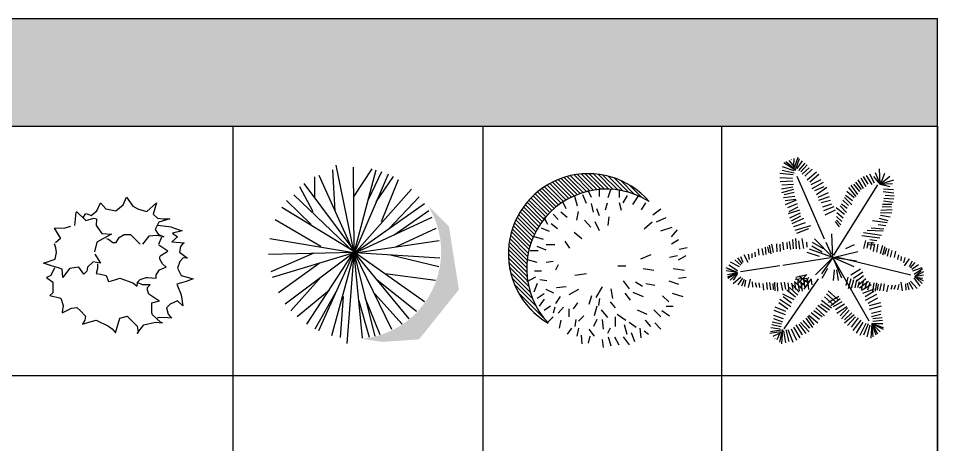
# Model space of a CAD drawing. Header units: inches. Extents: x 7658 to 73799, y 48 to 40262.
# Drawn here: x 64861 to 73799, y 36123 to 40262 of the extents above; entities that cross this region are included whole.
import ezdxf

# ---------------------------------------------------------------- set-up
doc = ezdxf.new("R2010")
doc.units = ezdxf.units.IN
doc.layers.add('www.cad-blocks.net', color=7, linetype='Continuous')
doc.styles.get("Standard").update_dxf_attribs({"font": 'arial.ttf'})

# ---------------------------------------------------------------- blocks, each defined once
blk = doc.blocks.new('A$C516926BB')
for p, q in [((0, 38.5194), (62.4121, 38.5194)), ((55.5585, 38.5194), (55.5585, 0)), ((57.9904, 38.5194), (57.9904, 0)), ((60.3118, 38.5194), (60.3118, 0)), ((62.4121, 38.5194), (62.4121, 0)), ((0, 36.0983), (62.4121, 36.0983))]:
    blk.add_line(p, q)
blk = doc.blocks.new('A$C4B1C7D34')
for p, q in [((0.5184, 1.1896), (0.5544, 1.2698)), ((0.5544, 1.2698), (0.6063, 1.2088)), ((0.7763, 1.2476), (0.8075, 1.3248)), ((0.8075, 1.3248), (0.8684, 1.2374)), ((1.0063, 1.1832), (1.0994, 1.2685)), ((1.0994, 1.2685), (1.0666, 1.1573)), ((0.3059, 1.0494), (0.3177, 1.1792)), ((0.3216, 1.1832), (0.4122, 1.0966)), ((0.382, 1.1183), (0.4122, 1.1635)), ((0.4161, 1.1635), (0.4642, 1.1444)), ((0.4642, 1.1444), (0.5184, 1.1896)), ((0.6063, 1.2088), (0.705, 1.1896)), ((0.705, 1.1896), (0.7763, 1.2476)), ((0.8684, 1.2374), (0.9255, 1.2063)), ((0.9255, 1.2063), (1.0063, 1.1832)), ((0.4122, 1.0966), (0.4882, 1.1186)), ((0.4882, 1.1186), (0.5168, 1.1142)), ((0.5168, 1.1142), (0.5123, 1.0477)), ((0.5243, 1.1315), (0.5243, 1.1315)), ((1.0666, 1.1573), (1.1087, 1.1186)), ((1.1208, 1.08), (1.0845, 1.0089)), ((1.1087, 1.1186), (1.1629, 1.1121)), ((1.2292, 1.1121), (1.1208, 1.08)), ((1.1629, 1.1121), (1.2292, 1.1121)), ((0.1051, 1.0218), (0.2114, 1.0258)), ((0.2114, 1.0258), (0.2654, 1.0411)), ((0.5123, 1.0477), (0.5665, 0.9702)), ((0.5123, 1.0477), (0.5123, 1.0477)), ((1.0845, 1.0089), (1.1147, 0.9637)), ((1.2462, 1.0325), (1.1075, 1.0484)), ((1.2462, 1.0325), (1.3477, 0.9953)), ((0.5785, 0.9185), (0.5184, 0.8863)), ((0.5665, 0.9702), (0.6629, 0.9637)), ((0.6629, 0.9637), (0.5785, 0.9185)), ((0.6329, 0.9121), (0.6147, 0.9185)), ((0.675, 0.8798), (0.6329, 0.9121)), ((0.7292, 0.925), (0.6991, 0.8798)), ((0.7834, 0.9573), (0.7292, 0.925)), ((0.8496, 0.9573), (0.7834, 0.9573)), ((0.9401, 0.8669), (0.8496, 0.9573)), ((1.0244, 0.9444), (0.9641, 0.8669)), ((1.1026, 0.9508), (1.0244, 0.9444)), ((1.1689, 0.9379), (1.1026, 0.9508)), ((1.1147, 0.9637), (1.1689, 0.9379)), ((1.1208, 0.8669), (1.1509, 0.9379)), ((0.1206, 0.8325), (0.1085, 0.8713)), ((0.1265, 0.7873), (0.1206, 0.8325)), ((0.5184, 0.8863), (0.4948, 0.7936)), ((0.6991, 0.8798), (0.675, 0.8798)), ((1.2087, 0.7979), (1.1219, 0.857)), ((1.3323, 0.8452), (1.3225, 0.7895)), ((1.3596, 0.8771), (1.3323, 0.8452)), ((0, 0.6841), (0.1145, 0.7229)), ((0.1145, 0.7229), (0.1265, 0.7873)), ((0.4988, 0.77), (0.5543, 0.6841)), ((1.1326, 0.7229), (1.1326, 0.7487)), ((1.1567, 0.6777), (1.1326, 0.7229)), ((1.1337, 0.7545), (1.2087, 0.7979)), ((1.3225, 0.7895), (1.4017, 0.7311)), ((1.3596, 0.7338), (1.3249, 0.6992)), ((1.4017, 0.7311), (1.3596, 0.7338)), ((0.0784, 0.6583), (0, 0.6841)), ((0.1085, 0.6389), (0.0723, 0.5614)), ((0.1446, 0.6389), (0.0784, 0.6583)), ((0.1808, 0.626), (0.1446, 0.6389)), ((0.1868, 0.5422), (0.1808, 0.626)), ((0.253, 0.6325), (0.1868, 0.5422)), ((0.3434, 0.6454), (0.253, 0.6325)), ((0.253, 0.6325), (0.253, 0.6325)), ((0.3434, 0.6454), (0.3434, 0.6454)), ((0.3917, 0.5743), (0.3434, 0.6454)), ((0.4278, 0.6454), (0.4217, 0.6066)), ((0.482, 0.697), (0.4278, 0.6454)), ((0.5543, 0.6841), (0.482, 0.697)), ((0.5241, 0.6325), (0.5121, 0.5808)), ((0.5241, 0.6777), (0.5241, 0.6325)), ((0.5543, 0.6841), (0.5543, 0.6841)), ((1.1265, 0.6195), (1.1567, 0.6325)), ((1.1929, 0.6454), (1.1567, 0.6777)), ((1.1567, 0.6325), (1.1929, 0.6454)), ((1.3249, 0.6992), (1.3026, 0.6329)), ((1.3026, 0.6329), (1.3398, 0.5613)), ((0.0723, 0.5614), (0.0301, 0.5422)), ((0.0301, 0.5422), (0.0904, 0.497)), ((0.4217, 0.6066), (0.3917, 0.5743)), ((0.5121, 0.5808), (0.5543, 0.5743)), ((0.5543, 0.5743), (0.6085, 0.5614)), ((0.6085, 0.5614), (0.6325, 0.5034)), ((0.9399, 0.5228), (1, 0.5422)), ((1, 0.5422), (1.012, 0.5422)), ((1.012, 0.5422), (1.0964, 0.5357)), ((1.0964, 0.5679), (1.1265, 0.6195)), ((1.0964, 0.5357), (1.0964, 0.5679)), ((1.3398, 0.5613), (1.4562, 0.5321)), ((0.0904, 0.497), (0.0904, 0.4259)), ((0.6325, 0.5034), (0.6627, 0.5099)), ((0.6627, 0.5099), (0.7048, 0.5228)), ((0.7048, 0.5228), (0.7411, 0.5357)), ((0.7411, 0.5357), (0.8676, 0.4905)), ((0.8676, 0.4905), (0.9097, 0.4582)), ((0.9097, 0.4582), (0.9157, 0.497)), ((0.9157, 0.497), (0.9399, 0.5228)), ((0.9639, 0.4711), (0.9218, 0.4905)), ((0.9699, 0.4711), (0.9639, 0.4711)), ((1.0362, 0.4711), (0.9699, 0.4711)), ((1.012, 0.4453), (1.0362, 0.4711)), ((1.3869, 0.5056), (1.2952, 0.479)), ((1.2952, 0.479), (1.3373, 0.3755)), ((1.4562, 0.5321), (1.3869, 0.5056)), ((0.0904, 0.3936), (0.0603, 0.3678)), ((0.0603, 0.3678), (0.1687, 0.342)), ((0.0904, 0.4259), (0.0904, 0.3936)), ((1.012, 0.4195), (1.012, 0.4453)), ((1.0242, 0.3807), (1.012, 0.4195)), ((1.1025, 0.3292), (1.0242, 0.3807)), ((1.3373, 0.3755), (1.3546, 0.2694)), ((0.1687, 0.342), (0.1929, 0.2711)), ((0.1929, 0.2711), (0.1808, 0.2065)), ((1.0542, 0.2969), (1.1265, 0.3163)), ((1.0542, 0.2), (1.0542, 0.2969)), ((1.1265, 0.3163), (1.1025, 0.3292)), ((1.2308, 0.2853), (1.1962, 0.2481)), ((1.3026, 0.3171), (1.2308, 0.2853)), ((1.3546, 0.2694), (1.3026, 0.3171)), ((0.1808, 0.2), (0.2711, 0.2452)), ((0.1808, 0.2065), (0.1808, 0.2)), ((0.2711, 0.2452), (0.3253, 0.2517)), ((0.3253, 0.2517), (0.3615, 0.2194)), ((0.3615, 0.2194), (0.4097, 0.1677)), ((1.0603, 0.1807), (1.0542, 0.2)), ((1.1385, 0.1096), (1.0603, 0.1807)), ((1.1962, 0.2481), (1.2135, 0.1871)), ((1.2135, 0.1871), (1.2457, 0.1473)), ((0.4037, 0.129), (0.3795, 0.0904)), ((0.3795, 0.0904), (0.4398, 0.1096)), ((0.4097, 0.1677), (0.4037, 0.129)), ((0.4398, 0.1096), (0.5121, 0.129)), ((0.5121, 0.129), (0.6325, 0.071)), ((0.5121, 0.129), (0.5121, 0.129)), ((0.6989, 0.0064), (0.7411, 0.1484)), ((0.7411, 0.1484), (0.8134, 0.1677)), ((0.8134, 0.1677), (0.9097, 0.071)), ((0.976, 0.0838), (1.0904, 0.1096)), ((1.0904, 0.1096), (1.1567, 0.1033)), ((1.1243, 0.1553), (1.1045, 0.15)), ((1.2085, 0.1526), (1.1243, 0.1553)), ((1.1567, 0.1033), (1.1385, 0.1096)), ((1.2457, 0.1473), (1.2085, 0.1526)), ((0.6325, 0.071), (0.6687, 0.0452)), ((0.6687, 0.0452), (0.6989, 0.0064)), ((0.9097, 0), (0.976, 0.0838)), ((0.9097, 0.071), (0.9218, 0.0129)), ((0.9218, 0.0129), (0.9097, 0))]:
    blk.add_line(p, q)
at = {"flags": 128}
for points in [[(0.1051, 1.0218), (0.1642, 0.9235), (0.116, 0.8807)], [(1.3477, 0.9953), (1.256, 0.9753), (1.3033, 0.9398), (1.2481, 0.8885), (1.3704, 0.8807)]]:
    blk.add_lwpolyline(points, dxfattribs=at)
at = {"width": 0.8, "flags": 9}
for tag, p in [('XSIZE', (0.6799, 0.8841)), ('YSIZE', (0.9515, 0.8645)), ('XSIZE', (0.5425, 0.7146)), ('YSIZE', (0.9292, 0.4846))]:
    blk.add_attdef(tag, p, '', height=0.000252, dxfattribs=at)
blk = doc.blocks.new('A$C71EB65EA')
h = blk.add_hatch(color=7)
h.dxf.hatch_style = 1
h.paths.add_polyline_path([(1.8504, 0.5238), (1.7535, 1.1384), (1.5467, 1.3448, -0.141701), (1.6778, 0.8915, -0.388478), (0.9038, 0.0457), (1.1065, 0.0162), (1.4623, 0.0404)])
for p, q in [((0.6534, 1.7318), (0.8279, 0.8811)), ((0.8218, 1.7138), (0.8287, 0.8905)), ((0.4487, 1.4178), (0.4487, 1.62)), ((0.4884, 1.6365), (0.8279, 0.8811)), ((0.6466, 1.2847), (0.6243, 1.6873)), ((0.8248, 1.4225), (1.006, 1.6956)), ((0.8287, 0.8668), (1.0453, 1.6862)), ((1.164, 1.6451), (0.8287, 0.8668)), ((0.9712, 1.3988), (1.101, 1.6694)), ((1.0464, 1.3751), (1.214, 1.6214)), ((0.4329, 1.28), (0.3028, 1.5235)), ((0.3425, 1.5543), (0.8485, 0.8762)), ((1.0979, 1.185), (1.2645, 1.5931)), ((0.828, 0.8859), (0.2454, 1.4436)), ((0.8287, 0.8668), (1.3893, 1.5005)), ((0.4131, 1.1565), (0.1737, 1.3903)), ((1.516, 1.3571), (0.8406, 0.8809)), ((1.1692, 1.1138), (1.4643, 1.4238)), ((0.1286, 1.3258), (0.8208, 0.9048)), ((1.2206, 1.0568), (1.5578, 1.2906)), ((0.5081, 0.9428), (0.0644, 1.2026)), ((0.8406, 0.8809), (1.5905, 1.2263)), ((1.2365, 0.938), (1.6307, 1.1192)), ((0.0113, 1.0189), (0.8248, 0.8857)), ((0.8446, 0.881), (1.657, 0.9992)), ((0.8248, 0.8857), (0, 0.8651)), ((0.4408, 0.8762), (0.0203, 0.6978)), ((0.8287, 0.881), (0.0347, 0.6428)), ((0.1624, 0.3867), (0.8239, 0.8809)), ((0.3726, 0.1868), (0.8169, 0.8668)), ((0.4884, 0.1256), (0.8279, 0.881)), ((0.6154, 0.077), (0.8287, 0.8573)), ((0.828, 0.8762), (0.7611, 0)), ((0.8287, 0.8857), (1.0329, 0.0726)), ((0.8287, 0.8762), (0.909, 0.0517)), ((0.8327, 0.8857), (1.3626, 0.2386)), ((1.1969, 0.1353), (0.8367, 0.8811)), ((1.516, 0.405), (0.8406, 0.8811)), ((1.6639, 0.8302), (0.8446, 0.881)), ((1.185, 0.862), (1.655, 0.7492)), ((0.4922, 0.7765), (0.0965, 0.4916)), ((0.512, 0.6482), (0.2179, 0.3192)), ((1.1336, 0.6815), (1.6244, 0.615)), ((1.0544, 0.6198), (1.4383, 0.3157)), ((0.5912, 0.52), (0.2775, 0.2603)), ((0.6585, 0.5057), (0.4506, 0.141)), ((0.7258, 0.4583), (0.695, 0.0597)), ((0.9356, 0.4487), (1.0831, 0.0868)), ((1.0346, 0.482), (1.2973, 0.1898)), ((0.8763, 0.4155), (0.9765, 0.0607))]:
    blk.add_line(p, q)
at = {"width": 0.8, "flags": 9}
for tag, p in [('YSIZE', (0.8209, 0.873)), ('XSIZE', (0.8261, 0.873)), ('XSIZE', (0.8325, 0.8788)), ('YSIZE', (0.8325, 0.8788))]:
    blk.add_attdef(tag, p, '', height=0.000333, dxfattribs=at)
blk = doc.blocks.new('A$C503A5A16')
at = {"color": 7}
for p, q in [((0.6137, 1.4601), (0.4558, 1.6181)), ((0.6412, 1.4728), (0.4838, 1.6301)), ((0.6695, 1.4846), (0.5127, 1.6413)), ((0.6987, 1.4954), (0.5427, 1.6515)), ((0.729, 1.5052), (0.5736, 1.6606)), ((0.7604, 1.5139), (0.6057, 1.6686)), ((0.7929, 1.5215), (0.639, 1.6754)), ((0.8267, 1.5279), (0.6736, 1.6809)), ((0.8618, 1.5328), (0.7097, 1.6849)), ((0.8985, 1.5362), (0.7474, 1.6873)), ((0.9368, 1.538), (0.7869, 1.6879)), ((0.9772, 1.5377), (0.8286, 1.6863)), ((1.0198, 1.5352), (0.8728, 1.6821)), ((1.0653, 1.5298), (0.9202, 1.6748)), ((1.1142, 1.521), (0.9717, 1.6634)), ((1.1678, 1.5075), (1.0289, 1.6464)), ((1.2281, 1.4872), (1.0948, 1.6205)), ((0.4666, 1.3667), (0.3054, 1.5279)), ((0.4892, 1.3842), (0.3285, 1.5449)), ((0.5125, 1.401), (0.3523, 1.5611)), ((0.5366, 1.417), (0.377, 1.5766)), ((0.5615, 1.4322), (0.4024, 1.5913)), ((0.5872, 1.4466), (0.4287, 1.6051)), ((1.2999, 1.4556), (1.1784, 1.577)), ((0.3649, 1.2679), (0.201, 1.4318)), ((0.3838, 1.2892), (0.2204, 1.4525)), ((0.4034, 1.3096), (0.2406, 1.4725)), ((0.4237, 1.3294), (0.2614, 1.4917)), ((0.4448, 1.3484), (0.283, 1.5102)), ((0.2969, 1.1755), (0.1308, 1.3417)), ((0.3128, 1.1998), (0.1472, 1.3653)), ((0.3294, 1.2233), (0.1644, 1.3882)), ((0.3468, 1.246), (0.1824, 1.4104)), ((0.2543, 1.0979), (0.0862, 1.2659)), ((0.2677, 1.1246), (0.1003, 1.292)), ((0.2819, 1.1505), (0.1151, 1.3172)), ((0.2195, 1.0124), (0.0493, 1.1826)), ((0.2302, 1.0418), (0.0607, 1.2113)), ((0.2418, 1.0703), (0.0731, 1.239)), ((0.1941, 0.9176), (0.0212, 1.0904)), ((0.2014, 0.9503), (0.0295, 1.1222)), ((0.2099, 0.9819), (0.0389, 1.1529)), ((0.1802, 0.8112), (0.0039, 0.9875)), ((0.1833, 0.8481), (0.0083, 1.0232)), ((0.188, 0.8836), (0.0141, 1.0574)), ((0.1795, 0.7317), (0, 0.9112)), ((0.1788, 0.7724), (0.001, 0.9502)), ((0.1825, 0.6885), (0.001, 0.8701)), ((0.1885, 0.6425), (0.0045, 0.8265)), ((0.1981, 0.5927), (0.0109, 0.78)), ((0.2127, 0.5381), (0.0212, 0.7296)), ((0.2347, 0.476), (0.0366, 0.6741)), ((0.2697, 0.4009), (0.0597, 0.6109)), ((0.3455, 0.285), (0.0972, 0.5333)), ((0.2688, 0.3216), (0.1898, 0.4006))]:
    blk.add_line(p, q, dxfattribs=at)
at = {"color": 0, "linetype": 'ByBlock'}
for p, q in [((0.8101, 1.4575), (0.7758, 1.5254)), ((0.8868, 1.466), (0.8868, 1.5427)), ((0.972, 1.4575), (0.9975, 1.5343)), ((1.0827, 1.4575), (1.0827, 1.5343)), ((0.6737, 1.372), (0.6482, 1.466)), ((0.7589, 1.3978), (0.7249, 1.483)), ((1.117, 1.4063), (1.1594, 1.4745)), ((1.2107, 1.3893), (1.2704, 1.4745)), ((0.5627, 1.3465), (0.5287, 1.4148)), ((0.8271, 1.3126), (0.8101, 1.3978)), ((0.8868, 1.2783), (0.861, 1.3465)), ((0.9462, 1.338), (0.9636, 1.4063)), ((1.0996, 1.3296), (1.0827, 1.4063)), ((1.2958, 1.338), (1.3383, 1.4063)), ((1.4065, 1.2868), (1.4832, 1.3465)), ((0.3838, 1.1931), (0.3499, 1.2613)), ((0.486, 1.2444), (0.4351, 1.2956)), ((0.5715, 1.2613), (0.5118, 1.3126)), ((0.6652, 1.2359), (0.6822, 1.3211)), ((0.972, 1.1846), (0.9805, 1.2698)), ((1.4408, 1.2189), (1.5345, 1.2613)), ((0.4775, 1.1507), (0.4181, 1.2016)), ((0.8017, 1.1677), (0.7419, 1.2359)), ((0.8868, 1.1334), (0.8441, 1.2189)), ((1.3213, 1.1507), (1.398, 1.2189)), ((1.4832, 1.1334), (1.5942, 1.1677)), ((0.3414, 1.0482), (0.2562, 1.074)), ((0.4008, 1.1249), (0.3241, 1.1592)), ((0.7161, 1.0566), (0.6394, 1.1164)), ((1.5857, 1.074), (1.6451, 1.1422)), ((0.452, 0.9973), (0.3668, 0.9973)), ((0.597, 0.963), (0.5542, 1.0312)), ((1.5857, 1.0057), (1.6536, 1.0482)), ((0.2901, 0.9375), (0.2134, 0.9375)), ((0.3668, 0.946), (0.2816, 0.9803)), ((1.2874, 0.8608), (1.3895, 0.9036)), ((1.5684, 0.8778), (1.6451, 0.8947)), ((1.6536, 0.8523), (1.7303, 0.8947)), ((1.6624, 0.9545), (1.7391, 0.9715)), ((0.2816, 0.8269), (0.188, 0.8523)), ((0.4351, 0.8354), (0.3668, 0.8269)), ((0.3241, 0.7417), (0.2562, 0.7417)), ((0.486, 0.8011), (0.4605, 0.7502)), ((0.7589, 0.7159), (0.6482, 0.6989)), ((1.0657, 0.7926), (1.1424, 0.7926)), ((1.3128, 0.7671), (1.415, 0.7502)), ((1.6027, 0.7671), (1.7133, 0.7502)), ((0.2647, 0.6819), (0.1795, 0.6392)), ((0.3753, 0.6476), (0.3071, 0.6561)), ((1.117, 0.6476), (1.1764, 0.5709)), ((1.2361, 0.6392), (1.3043, 0.5967)), ((1.5599, 0.6476), (1.6536, 0.6137)), ((1.6536, 0.6735), (1.7303, 0.6819)), ((0.2816, 0.6222), (0.2473, 0.537)), ((0.4436, 0.5285), (0.3668, 0.5624)), ((0.5627, 0.5883), (0.469, 0.5794)), ((0.6822, 0.5624), (0.5885, 0.5115)), ((0.9123, 0.5883), (0.8525, 0.4857)), ((0.9975, 0.5709), (1.0145, 0.4772)), ((1.2107, 0.537), (1.3128, 0.4942)), ((1.3383, 0.6222), (1.4235, 0.6052)), ((0.3499, 0.52), (0.2816, 0.4772)), ((0.3499, 0.4688), (0.2986, 0.4005)), ((0.5033, 0.4942), (0.4605, 0.4263)), ((0.8101, 0.5027), (0.7843, 0.4175)), ((0.8868, 0.4772), (0.8784, 0.409)), ((1.1339, 0.5285), (1.1848, 0.4603)), ((1.5002, 0.5027), (1.5599, 0.4433)), ((1.5942, 0.5285), (1.6964, 0.4942)), ((0.4096, 0.4005), (0.3499, 0.3581)), ((0.452, 0.392), (0.4351, 0.3323)), ((0.5372, 0.392), (0.486, 0.3323)), ((0.5885, 0.3751), (0.5885, 0.2984)), ((0.6737, 0.4348), (0.6309, 0.3751)), ((0.861, 0.4005), (0.8356, 0.3069)), ((0.9038, 0.3666), (0.9636, 0.2899)), ((0.989, 0.4433), (1.0403, 0.3836)), ((1.2531, 0.3666), (1.3467, 0.3238)), ((1.415, 0.3666), (1.4832, 0.2984)), ((1.4917, 0.3581), (1.5684, 0.3069)), ((1.5345, 0.4005), (1.6027, 0.4005)), ((0.4351, 0.2984), (0.3838, 0.2471)), ((0.6567, 0.2729), (0.6482, 0.2047)), ((0.7334, 0.3069), (0.6822, 0.2556)), ((0.861, 0.2729), (0.8271, 0.2047)), ((0.9123, 0.2729), (0.9208, 0.1789)), ((1.0403, 0.2984), (1.0403, 0.2047)), ((1.0572, 0.3238), (1.1424, 0.2641)), ((0.5118, 0.2641), (0.4948, 0.1877)), ((0.6139, 0.1877), (0.5715, 0.128)), ((0.6822, 0.1877), (0.6652, 0.111)), ((0.7843, 0.1789), (0.8356, 0.111)), ((0.989, 0.1877), (0.9636, 0.1365)), ((1.1255, 0.2217), (1.1509, 0.128)), ((1.1764, 0.2471), (1.2446, 0.1962)), ((1.2789, 0.1877), (1.2874, 0.0937)), ((1.3298, 0.2641), (1.381, 0.2047)), ((1.4235, 0.2386), (1.4832, 0.1789)), ((0.7076, 0.1195), (0.7161, 0.0343)), ((0.7928, 0.111), (0.7758, 0.0428)), ((0.972, 0.1022), (0.9975, 0.017)), ((1.0314, 0.1022), (1.0742, 0.0254)), ((1.117, 0.1022), (1.1764, 0.0254)), ((1.1937, 0.1449), (1.2276, 0.0597)), ((1.3213, 0.1619), (1.3641, 0.128)), ((0.9123, 0.0767), (0.9208, 0))]:
    blk.add_line(p, q, dxfattribs=at)
at = {"color": 7}
for centre, radius, start, end in [((0.7781, 0.9099), 0.7781, 40.62303, 239.74497), ((0.9522, 0.7647), 0.7734, 57.42646, 222.94154)]:
    blk.add_arc(centre, radius, start, end, dxfattribs=at)
blk = doc.blocks.new('A$C7414397E')
for p, q in [((0.6349, 1.7894), (0.6304, 1.7877)), ((0.6583, 1.7298), (0.6622, 1.799)), ((0.6657, 1.711), (0.6985, 1.8105)), ((0.6756, 1.6984), (0.7113, 1.7986)), ((0.6597, 1.6799), (0.5483, 1.7169)), ((0.6764, 1.6838), (0.5591, 1.7575)), ((0.6746, 1.6885), (0.58, 1.767)), ((0.6629, 1.7182), (0.6131, 1.7809)), ((0.6914, 1.7021), (0.7432, 1.7763)), ((0.7074, 1.6835), (0.767, 1.7541)), ((0.7272, 1.6687), (0.7869, 1.7392)), ((0.7392, 1.6464), (0.8068, 1.7095)), ((1.4984, 1.5486), (1.4917, 1.6985)), ((0.6517, 1.639), (0.5205, 1.6539)), ((0.6437, 1.6056), (0.5205, 1.613)), ((0.6597, 1.6575), (0.5443, 1.6835)), ((0.9569, 1.016), (0.6893, 1.6242)), ((0.7631, 1.6279), (0.8347, 1.6947)), ((0.7869, 1.5907), (0.8784, 1.6687)), ((0.8148, 1.5722), (0.9023, 1.6464)), ((1.3597, 1.5239), (1.3119, 1.6093)), ((1.3796, 1.5499), (1.3358, 1.6241)), ((1.4194, 1.5462), (1.3637, 1.6353)), ((1.4432, 1.561), (1.3955, 1.6464)), ((1.4984, 1.5486), (1.4353, 1.6241)), ((1.4984, 1.5486), (1.4511, 1.6613)), ((1.4984, 1.5486), (1.5897, 1.6271)), ((1.4998, 1.5474), (1.5439, 1.6563)), ((0.6477, 1.5796), (0.5244, 1.5722)), ((0.6477, 1.5202), (0.5363, 1.5016)), ((0.6557, 1.5462), (0.5404, 1.5388)), ((0.8267, 1.5462), (0.9221, 1.5944)), ((0.8347, 1.509), (0.946, 1.5684)), ((0.8625, 1.4868), (0.954, 1.5276)), ((0.8784, 1.4497), (0.9778, 1.5202)), ((1.0462, 0.8612), (1.4757, 1.5421)), ((1.2802, 1.4497), (1.2165, 1.5388)), ((1.3001, 1.4794), (1.2404, 1.5499)), ((1.3159, 1.498), (1.2603, 1.5684)), ((1.3358, 1.509), (1.2841, 1.5907)), ((1.4984, 1.5486), (1.6285, 1.5933)), ((1.4984, 1.5486), (1.6172, 1.556)), ((1.4984, 1.5486), (1.5903, 1.5258)), ((0.6557, 1.498), (0.5363, 1.4645)), ((0.6676, 1.4311), (0.5562, 1.4163)), ((0.6597, 1.4682), (0.5642, 1.446)), ((0.8943, 1.4237), (0.9938, 1.4682)), ((0.9023, 1.394), (1.0057, 1.4311)), ((1.2284, 1.3865), (1.1608, 1.4385)), ((1.2444, 1.4163), (1.1727, 1.4794)), ((1.2642, 1.4311), (1.1926, 1.5165)), ((1.5266, 1.4782), (1.631, 1.4658)), ((1.5298, 1.5061), (1.6274, 1.4993)), ((1.547, 1.4438), (1.6327, 1.4359)), ((0.5721, 1.3903), (0.6756, 1.4051)), ((0.6796, 1.394), (0.5721, 1.3495)), ((0.6914, 1.3605), (0.596, 1.3197)), ((0.9221, 1.3717), (1.0136, 1.394)), ((0.9381, 1.3309), (1.0256, 1.3605)), ((1.1767, 1.3123), (1.121, 1.3569)), ((1.1887, 1.342), (1.133, 1.394)), ((1.2205, 1.3495), (1.1489, 1.42)), ((1.5204, 1.3565), (1.6102, 1.357)), ((1.5286, 1.3868), (1.6246, 1.3748)), ((1.5319, 1.4147), (1.6295, 1.4079)), ((0.7113, 1.2975), (0.604, 1.2603)), ((0.6955, 1.3271), (0.6079, 1.2826)), ((0.6199, 1.2232), (0.7233, 1.2715)), ((0.95, 1.2937), (1.0495, 1.3346)), ((0.9619, 1.2529), (1.0613, 1.3012)), ((1.1489, 1.2566), (1.0693, 1.3197)), ((1.1369, 1.2195), (1.0773, 1.2715)), ((1.1688, 1.2752), (1.1091, 1.3383)), ((1.5004, 1.2743), (1.6118, 1.2717)), ((1.505, 1.2984), (1.6143, 1.3043)), ((1.5158, 1.3325), (1.6082, 1.3299)), ((0.7233, 1.2381), (0.6318, 1.1898)), ((0.7511, 1.2158), (0.6398, 1.1638)), ((0.767, 1.175), (0.6557, 1.1342)), ((1.1011, 1.1342), (1.0613, 1.1861)), ((1.125, 1.1861), (1.0733, 1.2344)), ((1.1131, 1.1564), (1.0733, 1.201)), ((1.422, 1.1955), (1.5638, 1.1773)), ((1.488, 1.2185), (1.5707, 1.1982)), ((1.5012, 1.2496), (1.5953, 1.233)), ((0.8189, 1.1444), (0.6676, 1.1007)), ((0.7989, 1.1156), (0.6835, 1.071)), ((1.3339, 1.0794), (1.5102, 1.0562)), ((1.371, 1.1026), (1.5248, 1.0952)), ((1.4081, 1.1258), (1.5318, 1.1162)), ((1.478, 1.1598), (1.5534, 1.1487)), ((0.5602, 0.9114), (0.5522, 0.9857)), ((0.6278, 0.9151), (0.6159, 0.9931)), ((0.6557, 0.9225), (0.6477, 1.0116)), ((0.6835, 0.9225), (0.6756, 1.0227)), ((0.7154, 0.9188), (0.7074, 1.0005)), ((0.7551, 0.9263), (0.7392, 1.0227)), ((0.7869, 0.9374), (0.7829, 0.9857)), ((1.0375, 0.8372), (0.8577, 1.0192)), ((1.023, 0.8658), (0.9712, 0.9836)), ((1.0375, 0.8372), (1.0256, 1.0673)), ((1.3199, 1.0515), (1.4924, 1.0287)), ((1.3368, 0.925), (1.3569, 1.0013)), ((1.3692, 0.9291), (1.3794, 0.9877)), ((1.3801, 0.9848), (1.4398, 0.9815)), ((1.396, 1.0127), (1.4659, 1.0024)), ((1.4037, 0.9142), (1.4194, 0.9873)), ((0.3216, 0.8594), (0.3136, 0.9225)), ((0.3614, 0.8594), (0.3494, 0.9263)), ((0.3892, 0.8668), (0.3813, 0.9374)), ((0.417, 0.8817), (0.4051, 0.9411)), ((0.4369, 0.8743), (0.421, 0.9559)), ((0.4608, 0.8854), (0.4449, 0.9671)), ((0.4965, 0.8928), (0.4926, 0.9707)), ((0.5284, 0.8965), (0.5244, 0.9671)), ((0.596, 0.9225), (0.592, 0.9819)), ((1.0375, 0.8372), (0.8089, 0.9178)), ((0.9328, 0.8884), (0.8329, 0.9465)), ((0.9448, 0.9205), (0.8383, 0.9831)), ((1.0414, 0.8372), (1.2802, 0.8965)), ((1.1648, 0.9263), (1.2483, 0.9633)), ((1.3702, 0.9616), (1.4357, 0.9629)), ((1.4338, 0.8961), (1.4451, 0.9659)), ((1.4651, 0.8891), (1.4771, 0.9662)), ((1.4999, 0.878), (1.5242, 0.9576)), ((1.5224, 0.8645), (1.5468, 0.944)), ((1.543, 0.8697), (1.5611, 0.9276)), ((1.5691, 0.852), (1.5844, 0.9213)), ((1.596, 0.8417), (1.6149, 0.907)), ((1.6356, 0.8376), (1.6501, 0.8995)), ((0.1425, 0.7629), (0.0829, 0.8148)), ((0.1545, 0.7778), (0.1147, 0.8334)), ((0.1665, 0.7888), (0.1425, 0.8446)), ((0.2142, 0.7888), (0.1744, 0.8631)), ((0.2261, 0.8186), (0.2181, 0.8706)), ((0.2539, 0.8334), (0.2539, 0.878)), ((0.2858, 0.8446), (0.2818, 0.8891)), ((1.0137, 0.8333), (0.5516, 0.7611)), ((0.9059, 0.8483), (0.7882, 0.887)), ((1.0375, 0.8372), (0.8667, 0.6682)), ((1.0369, 0.838), (0.9281, 0.6802)), ((1.0369, 0.8333), (1.3878, 0.2236)), ((1.243, 0.7473), (1.0375, 0.8372)), ((1.2661, 0.8033), (1.0375, 0.8372)), ((1.0375, 0.8372), (1.121, 0.6404)), ((1.074, 0.8426), (1.7966, 0.6679)), ((1.6696, 0.8191), (1.6783, 0.863)), ((1.7002, 0.8046), (1.7048, 0.849)), ((1.7263, 0.787), (1.7396, 0.8378)), ((1.735, 0.7562), (1.7823, 0.8259)), ((0.1095, 0.6928), (0, 0.7364)), ((0.1095, 0.6928), (0.0154, 0.7288)), ((0.1108, 0.7072), (0.0272, 0.7629)), ((0.1307, 0.748), (0.0431, 0.7926)), ((0.5223, 0.7565), (0.1407, 0.6969)), ((0.9845, 0.7319), (0.9292, 0.6334)), ((1.0495, 0.7184), (1.0414, 0.6144)), ((1.0733, 0.7184), (1.0892, 0.6144)), ((1.2115, 0.6705), (1.3069, 0.7262)), ((1.7825, 0.7512), (1.8121, 0.8041)), ((1.7932, 0.7389), (1.8386, 0.7901)), ((1.8035, 0.7228), (1.8683, 0.7683)), ((1.8138, 0.7068), (1.9055, 0.742)), ((1.8267, 0.6748), (1.91, 0.7324)), ((0.1095, 0.6928), (0.0013, 0.7093)), ((0.013, 0.6717), (0.1095, 0.6928)), ((0.1095, 0.6928), (0.0149, 0.6324)), ((0.0175, 0.6499), (0.1095, 0.6928)), ((0.1095, 0.6928), (0.0319, 0.648)), ((0.1095, 0.6928), (0.04, 0.6172)), ((0.1108, 0.6812), (0.067, 0.6181)), ((0.1429, 0.6473), (0.0686, 0.5831)), ((0.158, 0.6357), (0.1125, 0.571)), ((0.2338, 0.6277), (0.2129, 0.546)), ((0.8944, 0.6314), (0.5598, 0.1463)), ((0.7828, 0.6345), (0.6698, 0.6231)), ((0.7742, 0.667), (0.6787, 0.6439)), ((0.764, 0.5625), (0.6813, 0.6313)), ((0.783, 0.6719), (0.6892, 0.5789)), ((0.7944, 0.5922), (0.7053, 0.6574)), ((0.804, 0.6447), (0.7211, 0.5533)), ((0.8268, 0.6316), (0.7553, 0.5308)), ((1.1831, 0.6459), (1.1629, 0.5663)), ((1.2118, 0.6316), (1.1853, 0.5346)), ((1.2387, 0.6378), (1.3281, 0.6977)), ((1.263, 0.6072), (1.3363, 0.6634)), ((1.288, 0.5713), (1.3575, 0.6348)), ((1.8236, 0.6395), (1.8833, 0.5589)), ((1.8349, 0.6521), (1.895, 0.7085)), ((1.8349, 0.6521), (1.9207, 0.7002)), ((1.8349, 0.6521), (1.918, 0.6684)), ((1.9175, 0.6123), (1.8369, 0.6464)), ((1.8369, 0.6464), (1.9134, 0.6383)), ((1.8477, 0.6394), (1.906, 0.5868)), ((0.1732, 0.6241), (0.1478, 0.5606)), ((0.1874, 0.6162), (0.1775, 0.5564)), ((0.2524, 0.6016), (0.2571, 0.5493)), ((0.283, 0.5939), (0.2937, 0.5506)), ((0.3166, 0.5907), (0.3234, 0.5465)), ((0.3549, 0.5848), (0.3623, 0.5216)), ((0.3935, 0.5944), (0.3979, 0.5266)), ((0.4223, 0.5938), (0.4315, 0.5234)), ((0.4529, 0.586), (0.4555, 0.5255)), ((0.4705, 0.598), (0.4745, 0.5149)), ((0.4963, 0.5929), (0.5004, 0.5098)), ((0.5328, 0.5943), (0.5476, 0.5177)), ((0.5646, 0.5983), (0.5776, 0.5288)), ((0.599, 0.5915), (0.6091, 0.5175)), ((0.6977, 0.4734), (0.6165, 0.5474)), ((0.6365, 0.5892), (0.6468, 0.5306)), ((0.7081, 0.5014), (0.6456, 0.5718)), ((0.6656, 0.604), (0.6726, 0.5255)), ((0.7367, 0.5346), (0.6696, 0.598)), ((0.6944, 0.6035), (0.708, 0.5151)), ((0.7214, 0.6102), (0.7377, 0.511)), ((0.7515, 0.6214), (0.7633, 0.5402)), ((0.7918, 0.6237), (0.7995, 0.5262)), ((0.8254, 0.6205), (0.8331, 0.5727)), ((1.238, 0.6221), (1.2152, 0.5356)), ((1.2667, 0.6196), (1.2515, 0.5422)), ((1.2941, 0.6019), (1.2777, 0.5446)), ((1.2955, 0.5424), (1.3838, 0.6075)), ((1.3316, 0.6002), (1.3139, 0.5276)), ((1.3156, 0.5192), (1.4081, 0.577)), ((1.3665, 0.6033), (1.3464, 0.5356)), ((1.3978, 0.596), (1.375, 0.5214)), ((1.434, 0.5908), (1.4211, 0.5086)), ((1.4601, 0.5932), (1.4474, 0.511)), ((1.4763, 0.5794), (1.4674, 0.5195)), ((1.5076, 0.584), (1.4911, 0.515)), ((1.5363, 0.5815), (1.5248, 0.5146)), ((1.5737, 0.568), (1.5597, 0.5059)), ((1.6124, 0.5698), (1.6011, 0.5265)), ((1.6462, 0.5695), (1.631, 0.5276)), ((1.6774, 0.574), (1.6672, 0.5224)), ((1.6986, 0.5979), (1.7109, 0.5145)), ((1.7436, 0.5817), (1.7471, 0.5212)), ((1.7586, 0.588), (1.7771, 0.5222)), ((1.7749, 0.598), (1.8133, 0.5289)), ((1.7911, 0.6079), (1.8583, 0.5363)), ((0.6597, 0.4263), (0.5508, 0.4811)), ((0.6343, 0.3948), (0.5554, 0.4566)), ((0.6752, 0.4525), (0.5893, 0.5195)), ((0.9546, 0.4564), (1.0428, 0.3771)), ((0.9766, 0.4861), (1.0667, 0.4034)), ((0.9921, 0.5124), (1.0855, 0.4313)), ((0.9963, 0.403), (1.094, 0.4619)), ((1.3284, 0.4915), (1.4423, 0.5348)), ((1.3504, 0.4576), (1.4352, 0.5109)), ((1.3533, 0.4221), (1.4647, 0.4815)), ((1.3797, 0.3948), (1.4729, 0.4472)), ((0.5986, 0.3354), (0.5113, 0.3971)), ((0.6277, 0.3598), (0.5231, 0.4304)), ((0.9808, 0.3038), (0.8897, 0.3726)), ((0.9192, 0.3882), (1.0047, 0.33)), ((0.9259, 0.4233), (1.024, 0.3492)), ((1.1089, 0.4375), (1.0183, 0.3691)), ((1.1247, 0.4078), (1.0389, 0.3599)), ((1.1502, 0.3859), (1.0632, 0.3294)), ((1.3946, 0.337), (1.5103, 0.3695)), ((1.3947, 0.3704), (1.5051, 0.4018)), ((0.5562, 0.2409), (0.4636, 0.2729)), ((0.5778, 0.2794), (0.4661, 0.3237)), ((0.5812, 0.3127), (0.4747, 0.3553)), ((0.8019, 0.2766), (0.8916, 0.2025)), ((0.826, 0.3028), (0.9067, 0.2376)), ((0.8536, 0.322), (0.934, 0.2655)), ((0.8724, 0.3499), (0.9554, 0.2724)), ((1.1714, 0.3574), (1.0745, 0.293)), ((1.1084, 0.2702), (1.1784, 0.3479)), ((1.1955, 0.3268), (1.1212, 0.2426)), ((1.2444, 0.2796), (1.1501, 0.1992)), ((1.2219, 0.2995), (1.1503, 0.2326)), ((1.4122, 0.2965), (1.5075, 0.3187)), ((1.4142, 0.2663), (1.5043, 0.2873)), ((0.5331, 0.1657), (0.4428, 0.1853)), ((0.5369, 0.1901), (0.4466, 0.2099)), ((0.551, 0.2112), (0.4636, 0.2414)), ((0.6787, 0.1843), (0.7392, 0.0858)), ((0.7053, 0.1894), (0.7739, 0.0997)), ((0.7213, 0.2068), (0.8067, 0.1171)), ((0.7457, 0.2243), (0.81, 0.1503)), ((0.7748, 0.2487), (0.84, 0.1572)), ((0.8555, 0.1834), (0.794, 0.2679)), ((1.2584, 0.2606), (1.181, 0.1785)), ((1.2845, 0.2528), (1.2141, 0.1611)), ((1.3078, 0.2276), (1.2329, 0.1293)), ((1.3271, 0.2097), (1.2646, 0.1033)), ((1.3593, 0.1978), (1.2986, 0.0805)), ((1.3792, 0.1941), (1.3365, 0.0838)), ((1.3977, 0.1816), (1.3665, 0.0685)), ((1.4146, 0.1965), (1.4061, 0.0549)), ((1.4146, 0.1965), (1.5243, 0.1973)), ((1.4146, 0.1965), (1.5251, 0.1584)), ((1.4146, 0.1965), (1.5278, 0.1411)), ((1.4146, 0.1965), (1.4981, 0.1174)), ((1.4146, 0.1965), (1.4257, 0.0669)), ((1.4146, 0.1965), (1.4557, 0.0866)), ((1.4146, 0.1965), (1.4709, 0.0973)), ((1.4261, 0.2439), (1.5179, 0.2542)), ((1.4273, 0.2192), (1.5191, 0.2294)), ((0.5283, 0.116), (0.4251, 0.0984)), ((0.5349, 0.1306), (0.4295, 0.1153)), ((0.5241, 0.1429), (0.4343, 0.1539)), ((0.5152, 0.1007), (0.4522, 0.0717)), ((0.5233, 0.1101), (0.4912, 0.0367)), ((0.5441, 0.1344), (0.5189, 0.014)), ((0.5473, 0.1381), (0.5372, 0)), ((0.5587, 0.1252), (0.578, 0.0095)), ((0.5784, 0.1357), (0.6094, 0.0215)), ((0.5985, 0.1373), (0.6468, 0.0144)), ((0.6318, 0.1459), (0.6829, 0.0335)), ((0.6529, 0.1616), (0.7172, 0.0561)), ((0.4735, 0.0521), (0.4771, 0.0489))]:
    blk.add_line(p, q)
at = {"width": 0.8, "flags": 9}
for tag, p in [('XSIZE', (1.0137, 0.8431)), ('YSIZE', (1.0256, 0.8431))]:
    blk.add_attdef(tag, p, '', height=0.000381, rotation=90, dxfattribs=at)
blk = doc.blocks.new('format')
at = {"layer": 'www.cad-blocks.net', "true_color": 0x546d8e}
h = blk.add_hatch(color=155, dxfattribs=at)
h.set_gradient(color1=(68, 68, 68), color2=(84, 109, 142), tint=1)
h.paths.add_polyline_path([(11386.7, 40261.7), (11386.7, 39213.8), (73798.8, 39213.8), (73798.8, 40261.7)])
at = {"layer": 'www.cad-blocks.net', "color": 155, "true_color": 0x546d8e}
for p, q in [((11386.7, 40261.7), (73798.8, 40261.7)), ((73798.8, 48.2), (73798.8, 40261.7)), ((11386.7, 39213.8), (73798.8, 39213.8)), ((11386.7, 39213.8), (73798.8, 39213.8))]:
    blk.add_line(p, q, dxfattribs=at)

msp = doc.modelspace()

# ---------------------------------------------------------------- block references
msp.add_blockref('format', (0, 0))
at = {"xscale": 1000, "yscale": 1000, "zscale": 1000}
for name, p in [('A$C7414397E', (71743.1, 37102)), ('A$C71EB65EA', (67293.7, 37104)), ('A$C503A5A16', (69624.5, 37065.8)), ('A$C4B1C7D34', (65105, 37202))]:
    msp.add_blockref(name, p, dxfattribs=at)
at = {"layer": 'www.cad-blocks.net', "color": 155, "true_color": 0x546d8e, "xscale": 1000, "yscale": 1000, "zscale": 1000}
msp.add_blockref('A$C516926BB', (11386.7, 694.4), dxfattribs=at)

doc.saveas('drawing.dxf')
